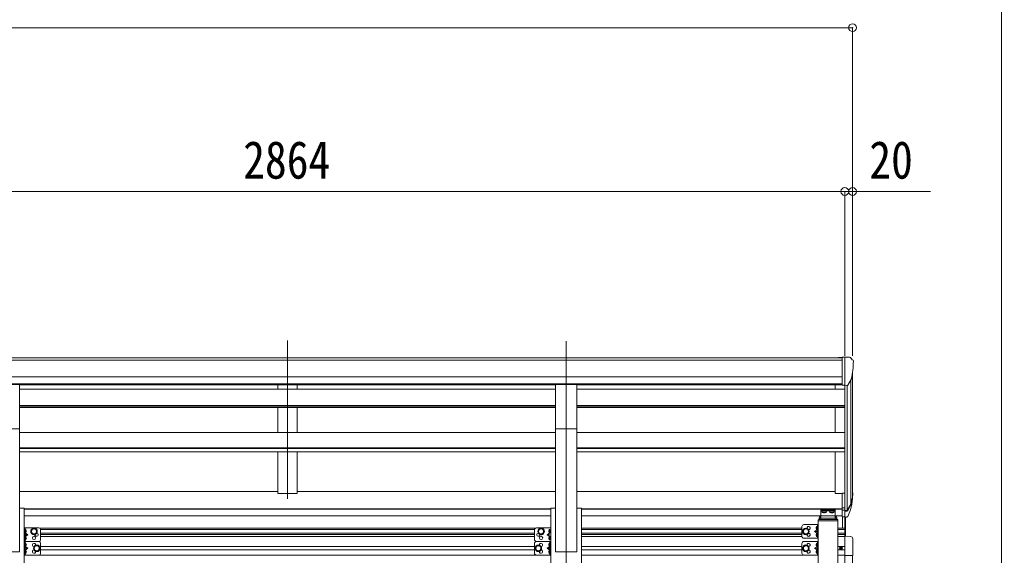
# Model space of a CAD drawing. Units: millimetres at full size. Extents: x -5590 to 5652, y -3902 to 3858.
# Drawn here: x 2847 to 5370, y 841 to 2218 of the extents above; entities that cross this region are included whole.
import ezdxf
from ezdxf.enums import TextEntityAlignment as Align

# ---------------------------------------------------------------- set-up
doc = ezdxf.new("R2010")
doc.units = ezdxf.units.MM
doc.header["$LTSCALE"] = 20
doc.header["$PDMODE"] = 32
doc.header["$PDSIZE"] = 20
for name, color, linetype, lineweight in [('0-1_本体', 4, 'Continuous', 9), ('0-2_部品', 7, 'Continuous', 9), ('0-8_PARTS2', 2, 'Continuous', 9), ('0-A_寸法', 6, 'Continuous', 9), ('1-1_GLASS', 4, 'Continuous', 9), ('1-2_GLASS_SEAL', 4, 'Continuous', 9), ('F-0_240', 7, 'Continuous', 9)]:
    doc.layers.add(name, color=color, linetype=linetype, lineweight=lineweight)
doc.styles.add('ＭＳ ゴシック', font='')
doc.styles.get('ＭＳ ゴシック').set_extended_font_data('MS Gothic')

msp = doc.modelspace()

# ---------------------------------------------------------------- linework, layer by layer
at = {"layer": '0-1_本体'}
for p, q in [((2109.85, 1348.87), (4960.85, 1348.87)), ((2109.85, 1343.52), (4960.85, 1343.52)), ((4987.35, 999.35), (4987.35, 1312.12)), ((2109.85, 1299.99), (4960.85, 1299.99)), ((4983.07, 1293.32), (4983.07, 975.08)), ((2109.85, 1282.32), (4960.85, 1282.32)), ((2846.96, 1279.95), (4223.85, 1279.95)), ((2846.96, 1268.69), (4223.85, 1268.69)), ((3510.46, 1279.88), (3510.46, 1268.69)), ((3560.46, 1279.88), (3560.46, 1268.69)), ((4278.85, 1279.95), (4960.85, 1279.95)), ((4278.85, 1268.69), (4967.35, 1268.69)), ((4942.35, 1268.69), (4942.35, 1279.95)), ((4967.35, 1277.49), (4967.35, 1001.52)), ((4973.35, 1277.96), (4973.35, 957.08)), ((2846.96, 1226.77), (4223.85, 1226.77)), ((2846.96, 1225.27), (4223.85, 1225.27)), ((2846.96, 1221.07), (4223.85, 1221.07)), ((3510.46, 1221.07), (3510.46, 1157.33)), ((3560.46, 1221.07), (3560.46, 1157.33)), ((4278.85, 1226.77), (4967.35, 1226.77)), ((4278.85, 1225.27), (4967.35, 1225.27)), ((4278.85, 1221.07), (4967.35, 1221.07)), ((4942.35, 1157.33), (4942.35, 1221.07)), ((2846.96, 850.11), (2846.96, 1166.9)), ((4223.85, 1166.9), (4223.85, 850.11)), ((4278.85, 850.11), (4278.85, 1166.9)), ((2846.97, 1157.33), (4223.86, 1157.33)), ((4278.86, 1157.33), (4967.35, 1157.33)), ((2846.96, 1117.89), (4223.85, 1117.89)), ((2846.96, 1116.42), (4223.85, 1116.42)), ((4278.85, 1117.89), (4967.35, 1117.89)), ((4278.85, 1116.42), (4967.35, 1116.42)), ((2846.96, 1107.16), (4223.85, 1107.16)), ((3510.46, 1107.16), (3510.46, 1000.67)), ((3560.46, 1107.16), (3560.46, 1000.67)), ((4278.85, 1107.16), (4967.35, 1107.16)), ((4942.35, 1000.69), (4942.35, 1107.16)), ((2846.96, 1005.49), (3510.46, 1005.49)), ((3510.46, 1000.67), (3560.46, 1000.67)), ((3560.46, 1005.49), (4223.85, 1005.49)), ((4278.85, 1005.49), (4942.36, 1005.49)), ((4960.85, 1000.69), (4942.35, 1000.69)), ((2846.96, 962.68), (2858.96, 962.68)), ((2858.96, 962.68), (2858.96, -1499.78)), ((2858.96, 961.4), (4211.85, 961.4)), ((2858.96, 960), (4211.85, 960)), ((4211.85, 962.68), (4223.85, 962.68)), ((4211.85, 962.68), (4211.85, -1499.78)), ((4278.85, 962.68), (4290.85, 962.68)), ((4290.85, 962.68), (4290.85, -1499.78)), ((4290.85, 961.4), (4960.85, 961.4)), ((4290.85, 960), (4960.85, 960)), ((2858.96, 942.63), (4211.85, 942.63)), ((4290.85, 942.63), (4960.85, 942.63)), ((2791.96, 850.11), (2846.96, 850.11)), ((4223.85, 850.11), (4278.85, 850.11))]:
    msp.add_line(p, q, dxfattribs=at)
at = {"layer": '0-2_部品'}
for p, q in [((4960.85, 1350.47), (4950.85, 1350.39)), ((4950.85, 1348.87), (4950.85, 1350.39)), ((4960.85, 1278.49), (4960.85, 1350.47)), ((4979.35, 1350.47), (4960.85, 1350.47)), ((4967.35, 1277.49), (4967.35, 1350.47)), ((4979.35, 1350.47), (4981.68, 1350.33)), ((4982.44, 1349.91), (4986.51, 1344.1)), ((4989.35, 1341.1), (4989.35, 1340.47)), ((4974.98, 1279.3), (4984.25, 1295.37)), ((2791.96, 1280.63), (2846.96, 1280.63)), ((2846.96, 1166.47), (2846.96, 1280.63)), ((4223.85, 1280.63), (4278.85, 1280.63)), ((4223.85, 1166.47), (4223.85, 1280.63)), ((4278.85, 1166.47), (4278.85, 1280.63)), ((4960.85, 1278.49), (4967.35, 1278.49)), ((4967.35, 1277.49), (4972.56, 1277.81)), ((2791.96, 1166.47), (2846.96, 1166.47)), ((4223.85, 1166.47), (4278.85, 1166.47)), ((4960.85, 1001.52), (4960.85, 940.46)), ((4960.85, 1001.52), (4967.35, 1001.52)), ((4967.35, 1001.52), (4967.35, 939.64)), ((4960.85, 963.21), (4967.35, 963.21)), ((4973.79, 957.56), (4983.54, 975.97)), ((4984.96, 975.48), (4974.8, 956.31)), ((4960.85, 957.81), (4967.35, 957.81)), ((4960.85, 940.46), (4967.35, 940.46)), ((4967.35, 956.81), (4972.49, 956.81)), ((4967.35, 954.81), (4972.2, 954.81)), ((4967.35, 939.64), (4972.2, 939.64)), ((4982.37, 958.63), (4974.8, 941.14))]:
    msp.add_line(p, q, dxfattribs=at)
for centre, radius, start, end in [((4981.62, 1349.33), 1, 35, 86.5), ((4787.35, 1340.47), 202, 347.09739, 0), ((4986.35, 1341.1), 3, 0, 87), ((4972.38, 1280.8), 3, 273.5, 330), ((4854.13, 994.7), 133.22, 344.28698, 356.72013), ((4899.4, 1001.93), 88.05, 342.78929, 2.77608), ((4898.69, 997.65), 89.07, 345.58812, 5.50424), ((4972.2, 957.81), 3, 270, 330), ((4972.2, 942.64), 3, 270, 330), ((4972.49, 958.31), 1.5, 270, 330)]:
    msp.add_arc(centre, radius, start, end, dxfattribs=at)
at = {"layer": '0-8_PARTS2'}
for p, q in [((3535.46, 1393.81), (3535.46, 987.01)), ((4251.35, 1392.39), (4251.35, -1571.07))]:
    msp.add_line(p, q, dxfattribs=at)
at = {"layer": '0-A_寸法'}
for p, q in [((-780.65, 2197.72), (4987.35, 2197.72)), ((4987.35, 2197.72), (4987.35, 1776.67)), ((2103.35, 1776.67), (4967.35, 1776.67)), ((4967.35, 1776.67), (4967.35, 1354.05)), ((4967.35, 1776.67), (4987.35, 1776.67)), ((4987.35, 1776.67), (4987.35, 1354.05)), ((4987.35, 1776.67), (5187.35, 1776.67))]:
    msp.add_line(p, q, dxfattribs=at)
for p in [(4987.35, 2197.72), (4967.35, 1776.67), (4987.35, 1776.67)]:
    msp.add_point(p, dxfattribs=at)
at = {"layer": '1-1_GLASS'}
for p, q in [((2898.85, 911.11), (4171.85, 911.11)), ((4290.85, 911.11), (4857.35, 911.11)), ((4899.35, 930.33), (4899.35, -1199.88)), ((4949.35, 930.33), (4949.35, -1199.88)), ((4949.35, 911.11), (4967.35, 911.11)), ((2900.83, 907.61), (4169.88, 907.61)), ((2900.85, 898.61), (4169.85, 898.61)), ((2900.85, 895.11), (4169.85, 895.11)), ((4169.85, 890.11), (2900.85, 890.11)), ((4290.85, 907.61), (4857.35, 907.61)), ((4290.85, 898.61), (4857.35, 898.61)), ((4290.85, 895.11), (4857.35, 895.11)), ((4857.35, 890.11), (4290.85, 890.11)), ((4949.35, 907.61), (4967.35, 907.61)), ((4949.35, 898.61), (4967.35, 898.61)), ((4949.35, 895.11), (4967.35, 895.11)), ((4967.35, 890.11), (4949.35, 890.11)), ((4967.35, 53.61), (4967.35, 890.61)), ((2900.85, 864.23), (4169.85, 864.23)), ((4290.85, 864.23), (4857.35, 864.23)), ((4949.35, 864.23), (4967.35, 864.23)), ((2858.85, 841.73), (4211.85, 841.73)), ((2900.85, 855.23), (4169.85, 855.23)), ((4223.85, 850.11), (4278.85, 850.11)), ((4290.85, 855.23), (4857.35, 855.23)), ((4899.35, 841.73), (4290.85, 841.73)), ((4967.35, 855.23), (4949.35, 855.23)), ((4949.35, 841.73), (4967.35, 841.73)), ((4987.35, 841.61), (4987.35, 102.81))]:
    msp.add_line(p, q, dxfattribs=at)
at = {"layer": '1-2_GLASS_SEAL'}
for p, q in [((4901.85, 933.33), (4901.85, 938.98)), ((4905.85, 941.55), (4904.35, 941.55)), ((4904.35, 939.04), (4904.35, 933.33)), ((4905.85, 939.04), (4904.35, 939.04)), ((4944.35, 937.14), (4904.35, 937.14)), ((4905.85, 958.36), (4942.85, 958.36)), ((4905.85, 958.36), (4905.85, 939.04)), ((4942.85, 955.88), (4905.85, 955.88)), ((4908.45, 953.44), (4908.45, 952.96)), ((4911.9, 951.22), (4911.9, 951.55)), ((4913.86, 951.88), (4913.86, 951.54)), ((4914.35, 952.79), (4914.35, 950.11)), ((4914.84, 951.88), (4914.84, 951.54)), ((4916.8, 951.55), (4916.8, 951.22)), ((4920.25, 953.44), (4920.25, 952.96)), ((4928.45, 953.44), (4928.45, 952.96)), ((4931.9, 951.22), (4931.9, 951.55)), ((4933.86, 951.88), (4933.86, 951.54)), ((4934.35, 952.79), (4934.35, 950.11)), ((4934.84, 951.88), (4934.84, 951.54)), ((4936.8, 951.55), (4936.8, 951.22)), ((4940.25, 953.44), (4940.25, 952.96)), ((4942.85, 958.36), (4942.85, 939.04)), ((4944.35, 941.55), (4942.85, 941.55)), ((4944.35, 939.04), (4942.85, 939.04)), ((4944.35, 939.04), (4944.35, 933.33)), ((4946.85, 938.98), (4946.85, 933.33)), ((4961.85, 911.12), (4961.85, 940.46)), ((4967.35, 890.61), (4967.35, 939.64)), ((4968.85, 890.53), (4968.85, 939.64)), ((2858.85, 912.11), (2858.85, 877.11)), ((2895.85, 912.11), (2858.85, 912.11)), ((2861.35, 912.11), (2861.35, 877.11)), ((4174.85, 912.11), (4211.85, 912.11)), ((4857.35, 915.49), (4857.35, 890.49)), ((4862.35, 920.49), (4899.35, 920.49)), ((4896.35, 915.99), (4895.55, 915.85)), ((4896.85, 920.49), (4896.85, 885.49)), ((4898.85, 931.83), (4898.85, 930.33)), ((4898.85, 930.33), (4949.85, 930.33)), ((4899.35, 920.49), (4899.35, 885.49)), ((4900.35, 933.33), (4948.35, 933.33)), ((4949.85, 931.83), (4949.85, 930.33)), ((2861.85, 899.61), (2861.35, 899.7)), ((2861.35, 894.61), (2868.35, 894.61)), ((2861.85, 907.61), (2862.65, 907.47)), ((2861.85, 899.61), (2862.65, 899.75)), ((2861.85, 889.61), (2862.65, 889.47)), ((2900.85, 907.11), (2900.85, 882.11)), ((4169.85, 907.11), (4169.85, 882.11)), ((4209.35, 894.61), (4202.35, 894.61)), ((4208.85, 907.61), (4208.05, 907.47)), ((4208.85, 899.61), (4208.05, 899.75)), ((4208.85, 889.61), (4208.05, 889.47)), ((4208.85, 899.61), (4209.35, 899.7)), ((4862.35, 885.49), (4899.35, 885.49)), ((4896.85, 902.99), (4889.85, 902.99)), ((4896.35, 907.99), (4895.55, 908.13)), ((4896.35, 897.99), (4895.55, 897.85)), ((4896.35, 889.99), (4895.55, 890.13)), ((4896.35, 907.99), (4896.85, 908.08)), ((4896.35, 889.99), (4896.85, 890.08)), ((4967.35, 890.61), (4982.64, 889.81)), ((4967.35, 890.61), (4967.35, 841.42)), ((4987.85, 884.32), (4987.85, 841.42)), ((2895.85, 877.11), (2858.85, 877.11)), ((2858.85, 877.11), (2858.85, 842.11)), ((2895.85, 877.11), (2858.85, 877.11)), ((2861.85, 881.61), (2861.35, 881.7)), ((2861.35, 877.11), (2861.35, 842.11)), ((2861.85, 864.61), (2861.35, 864.7)), ((2861.35, 859.61), (2868.35, 859.61)), ((2861.85, 881.61), (2862.65, 881.75)), ((2861.85, 872.61), (2862.65, 872.47)), ((2861.85, 864.61), (2862.65, 864.75)), ((2900.85, 872.11), (2900.85, 847.11)), ((4169.85, 872.11), (4169.85, 847.11)), ((4174.85, 877.11), (4211.85, 877.11)), ((4209.35, 859.61), (4202.35, 859.61)), ((4208.85, 881.61), (4208.05, 881.75)), ((4208.85, 872.61), (4208.05, 872.47)), ((4208.85, 864.61), (4208.05, 864.75)), ((4208.85, 881.61), (4209.35, 881.7)), ((4208.85, 864.61), (4209.35, 864.7)), ((4209.35, 877.11), (4209.35, 842.11)), ((4211.85, 877.11), (4211.85, 842.11)), ((4857.35, 872.11), (4857.35, 847.11)), ((4862.35, 877.11), (4899.35, 877.11)), ((4896.85, 859.61), (4889.85, 859.61)), ((4896.35, 872.61), (4895.55, 872.47)), ((4896.35, 864.61), (4895.55, 864.75)), ((4896.35, 864.61), (4896.85, 864.7)), ((4896.85, 877.11), (4896.85, 842.11)), ((4899.35, 877.11), (4899.35, 842.11)), ((4956.12, 859.32), (4955.3, 859.32)), ((4958.58, 860.14), (4959.4, 860.14)), ((2895.85, 842.11), (2858.85, 842.11)), ((2861.85, 846.61), (2861.35, 846.7)), ((2861.85, 854.61), (2862.65, 854.47)), ((2861.85, 846.61), (2862.65, 846.75)), ((4174.85, 842.11), (4211.85, 842.11)), ((4208.85, 854.61), (4208.05, 854.47)), ((4208.85, 846.61), (4208.05, 846.75)), ((4208.85, 846.61), (4209.35, 846.7)), ((4862.35, 842.11), (4899.35, 842.11)), ((4896.35, 854.61), (4895.55, 854.47)), ((4896.35, 846.61), (4895.55, 846.75)), ((4896.35, 846.61), (4896.85, 846.7)), ((4987.85, 841.42), (4967.35, 841.42))]:
    msp.add_line(p, q, dxfattribs=at)
for points in [[(4913.84, 951.48), (4913.79, 951.42), (4913.7, 951.37), (4913.58, 951.33), (4913.43, 951.3), (4913.26, 951.29), (4913.15, 951.29), (4913.07, 951.3), (4912.88, 951.32)], [(4915.82, 951.32), (4915.63, 951.3), (4915.56, 951.29), (4915.45, 951.29), (4915.28, 951.3), (4915.13, 951.33), (4915.01, 951.37), (4914.92, 951.42), (4914.86, 951.48)], [(4933.84, 951.48), (4933.79, 951.42), (4933.7, 951.37), (4933.58, 951.33), (4933.43, 951.3), (4933.26, 951.29), (4933.15, 951.29), (4933.07, 951.3), (4932.88, 951.32)], [(4935.82, 951.32), (4935.63, 951.3), (4935.56, 951.29), (4935.45, 951.29), (4935.28, 951.3), (4935.13, 951.33), (4935.01, 951.37), (4934.92, 951.42), (4934.86, 951.48)], [(4897.24, 911.99), (4896.6, 913.18), (4894.37, 914.29)], [(4897.24, 911.99), (4896.6, 910.81), (4894.37, 909.69)], [(4896.35, 907.99), (4896.35, 915.99), (4896.85, 915.9), (4896.85, 908.08)], [(2860.97, 903.61), (2861.6, 904.8), (2863.83, 905.91)], [(2860.97, 903.61), (2861.6, 902.43), (2863.83, 901.31)], [(2860.97, 885.61), (2861.6, 886.8), (2863.83, 887.91)], [(2860.97, 885.61), (2861.6, 884.43), (2863.83, 883.31)], [(2861.85, 899.61), (2861.85, 907.61), (2861.35, 907.53), (2861.35, 899.7)], [(2861.35, 899.61), (2868.35, 894.61), (2861.35, 889.61)], [(2861.85, 881.61), (2861.85, 889.61), (2861.35, 889.53), (2861.35, 881.7)], [(4209.35, 899.61), (4202.35, 894.61), (4209.35, 889.61)], [(4209.74, 903.61), (4209.1, 904.8), (4206.87, 905.91)], [(4209.74, 903.61), (4209.1, 902.43), (4206.87, 901.31)], [(4209.74, 885.61), (4209.1, 886.8), (4206.87, 887.91)], [(4209.74, 885.61), (4209.1, 884.43), (4206.87, 883.31)], [(4208.85, 899.61), (4208.85, 907.61), (4209.35, 907.53), (4209.35, 899.7)], [(4208.85, 881.61), (4208.85, 889.61), (4209.35, 889.53), (4209.35, 881.7)], [(4896.85, 907.99), (4889.85, 902.99), (4896.85, 897.99)], [(4897.24, 893.99), (4896.6, 895.18), (4894.37, 896.29)], [(4897.24, 893.99), (4896.6, 892.81), (4894.37, 891.69)], [(4896.35, 889.99), (4896.35, 897.99), (4896.85, 897.9), (4896.85, 890.08)], [(2860.97, 868.61), (2861.6, 869.8), (2863.83, 870.91)], [(2860.97, 868.61), (2861.6, 867.43), (2863.83, 866.31)], [(2861.85, 864.61), (2861.85, 872.61), (2861.35, 872.53), (2861.35, 864.7)], [(2861.35, 864.61), (2868.35, 859.61), (2861.35, 854.61)], [(4209.35, 864.61), (4202.35, 859.61), (4209.35, 854.61)], [(4209.74, 868.61), (4209.1, 869.8), (4206.87, 870.91)], [(4209.74, 868.61), (4209.1, 867.43), (4206.87, 866.31)], [(4208.85, 864.61), (4208.85, 872.61), (4209.35, 872.53), (4209.35, 864.7)], [(4896.85, 864.61), (4889.85, 859.61), (4896.85, 854.61)], [(4897.24, 868.61), (4896.6, 869.8), (4894.37, 870.91)], [(4897.24, 868.61), (4896.6, 867.43), (4894.37, 866.31)], [(4896.35, 864.61), (4896.35, 872.61), (4896.85, 872.53), (4896.85, 864.7)], [(4955.3, 859.32), (4955.3, 860.14), (4956.12, 860.14)], [(4956.94, 860.96), (4956.94, 861.78), (4957.76, 861.78), (4957.76, 860.96)], [(4957.76, 858.5), (4957.76, 857.68), (4956.94, 857.68), (4956.94, 858.5)], [(4959.4, 860.14), (4959.4, 859.32), (4958.58, 859.32)], [(2860.97, 850.61), (2861.6, 851.8), (2863.83, 852.91)], [(2860.97, 850.61), (2861.6, 849.43), (2863.83, 848.31)], [(2861.85, 846.61), (2861.85, 854.61), (2861.35, 854.53), (2861.35, 846.7)], [(4209.74, 850.61), (4209.1, 851.8), (4206.87, 852.91)], [(4209.74, 850.61), (4209.1, 849.43), (4206.87, 848.31)], [(4208.85, 846.61), (4208.85, 854.61), (4209.35, 854.53), (4209.35, 846.7)], [(4897.24, 850.61), (4896.6, 851.8), (4894.37, 852.91)], [(4897.24, 850.61), (4896.6, 849.43), (4894.37, 848.31)], [(4896.35, 846.61), (4896.35, 854.61), (4896.85, 854.53), (4896.85, 846.7)]]:
    msp.add_lwpolyline(points, dxfattribs=at)
for points in [[(2883.85, 895.61), (2877.35, 899.36), (2877.35, 906.87), (2883.85, 910.62), (2890.35, 906.87), (2890.35, 899.36)], [(4186.85, 895.61), (4193.35, 899.36), (4193.35, 906.87), (4186.85, 910.62), (4180.35, 906.87), (4180.35, 899.36)], [(4867.35, 895.49), (4873.85, 899.24), (4873.85, 906.75), (4867.35, 910.5), (4860.85, 906.75), (4860.85, 899.24)], [(2890.85, 852.11), (2884.35, 855.86), (2884.35, 863.37), (2890.85, 867.12), (2897.35, 863.37), (2897.35, 855.86)], [(4179.85, 852.11), (4186.35, 855.86), (4186.35, 863.37), (4179.85, 867.12), (4173.35, 863.37), (4173.35, 855.86)], [(4867.35, 852.11), (4873.85, 855.86), (4873.85, 863.37), (4867.35, 867.12), (4860.85, 863.37), (4860.85, 855.86)]]:
    msp.add_lwpolyline(points, close=True, dxfattribs=at)
for centre, radius in [((2883.85, 903.11), 8.5), ((2883.85, 903.11), 7.5), ((2883.85, 903.11), 6.5), ((4186.85, 903.11), 8.5), ((4186.85, 903.11), 7.5), ((4186.85, 903.11), 6.5), ((4867.35, 902.99), 8.5), ((4867.35, 902.99), 7.5), ((4867.35, 902.99), 6.5), ((2883.85, 886.11), 4.25), ((4186.85, 886.11), 4.25), ((2890.85, 859.61), 8.5), ((2890.85, 859.61), 7.5), ((2890.85, 859.61), 6.5), ((4179.85, 859.61), 8.5), ((4179.85, 859.61), 7.5), ((4179.85, 859.61), 6.5), ((4867.35, 859.61), 8.5), ((4867.35, 859.61), 7.5), ((4867.35, 859.61), 6.5), ((4957.35, 859.73), 3.75)]:
    msp.add_circle(centre, radius, dxfattribs=at)
for centre, radius, start, end in [((2895.85, 907.11), 5, 0, 90), ((4174.85, 907.11), 5, 90, 180), ((4862.35, 915.49), 5, 90, 180), ((4874.35, 911.49), 4.25, 274.76077, 186.29431), ((4900.45, 911.99), 6.5, 147.94412, 212.05588), ((4895.71, 914.97), 0.9, 100, 147.94412), ((4895.71, 909.02), 0.9, 212.05588, 260), ((4900.35, 931.83), 1.5, 90, 180), ((4948.35, 931.83), 1.5, 0, 90), ((2862.5, 906.59), 0.9, 32.05588, 80), ((2862.5, 900.64), 0.9, 280, 327.94412), ((2862.5, 888.59), 0.9, 32.05588, 80), ((2857.75, 903.61), 6.5, 327.94412, 32.05588), ((2857.75, 885.61), 6.5, 327.94412, 32.05588), ((2890.85, 894.61), 4.25, 173.70569, 85.23923), ((4179.85, 894.61), 4.25, 94.76077, 6.29431), ((4212.95, 903.61), 6.5, 147.94412, 212.05588), ((4212.95, 885.61), 6.5, 147.94412, 212.05588), ((4208.21, 906.59), 0.9, 100, 147.94412), ((4208.21, 900.64), 0.9, 212.05588, 260), ((4208.21, 888.59), 0.9, 100, 147.94412), ((4862.35, 890.49), 5, 180, 270), ((4874.35, 894.49), 4.25, 173.70569, 85.23923), ((4900.45, 893.99), 6.5, 147.94412, 212.05588), ((4895.71, 896.97), 0.9, 100, 147.94412), ((4895.71, 891.02), 0.9, 212.05588, 260), ((4982.35, 884.32), 5.5, 0, 87), ((2862.5, 882.64), 0.9, 280, 327.94412), ((2862.5, 871.59), 0.9, 32.05588, 80), ((2862.5, 865.64), 0.9, 280, 327.94412), ((2857.75, 868.61), 6.5, 327.94412, 32.05588), ((2883.85, 868.11), 4.25, 353.70569, 265.23923), ((2895.85, 882.11), 5, 270, 0), ((2895.85, 872.11), 5, 0, 90), ((4174.85, 882.11), 5, 180, 270), ((4174.85, 872.11), 5, 90, 180), ((4186.85, 868.11), 4.25, 274.76077, 186.29431), ((4212.95, 868.61), 6.5, 147.94412, 212.05588), ((4208.21, 882.64), 0.9, 212.05588, 260), ((4208.21, 871.59), 0.9, 100, 147.94412), ((4208.21, 865.64), 0.9, 212.05588, 260), ((4862.35, 872.11), 5, 90, 180), ((4874.35, 868.11), 4.25, 274.76077, 186.29431), ((4900.45, 868.61), 6.5, 147.94412, 212.05588), ((4895.71, 871.59), 0.9, 100, 147.94412), ((4895.71, 865.64), 0.9, 212.05588, 260), ((4956.12, 860.96), 0.82, 270, 0), ((4956.12, 858.5), 0.82, 0, 90), ((4958.58, 860.96), 0.82, 180, 270), ((4958.58, 858.5), 0.82, 90, 180), ((2862.5, 853.59), 0.9, 32.05588, 80), ((2862.5, 847.64), 0.9, 280, 327.94412), ((2857.75, 850.61), 6.5, 327.94412, 32.05588), ((2883.85, 851.11), 4.25, 94.76077, 6.29431), ((2895.85, 847.11), 5, 270, 0), ((4174.85, 847.11), 5, 180, 270), ((4186.85, 851.11), 4.25, 173.70569, 85.23923), ((4212.95, 850.61), 6.5, 147.94412, 212.05588), ((4208.21, 853.59), 0.9, 100, 147.94412), ((4208.21, 847.64), 0.9, 212.05588, 260), ((4862.35, 847.11), 5, 180, 270), ((4874.35, 851.11), 4.25, 173.70569, 85.23923), ((4900.45, 850.61), 6.5, 147.94412, 212.05588), ((4895.71, 853.59), 0.9, 100, 147.94412), ((4895.71, 847.64), 0.9, 212.05588, 260)]:
    msp.add_arc(centre, radius, start, end, dxfattribs=at)
for centre, major_axis, ratio, start_param, end_param in [((4904.35, 938.98), (0, 2.57), 0.97237, 6.2831853, 7.8539816), ((4914.35, 953.44), (-5.9, 0), 0.342073, 3.1415927, 6.2831853), ((4914.35, 958.73), (8.02, 0), 0.939674, 4.4018361, 4.5279947), ((4914.35, 958.39), (8.02, 0), 0.939674, 4.4018361, 4.5279947), ((4914.35, 959.4), (-8.02, 0), 0.939674, 1.5096412, 1.6319515), ((4914.35, 958.73), (-8.02, 0), 0.939674, 1.7551906, 1.8813492), ((4914.35, 958.39), (-8.02, 0), 0.939674, 1.7551906, 1.8813492), ((4934.35, 953.44), (-5.9, 0), 0.342073, 3.1415927, 6.2831853), ((4934.35, 958.73), (8.02, 0), 0.939674, 4.4018361, 4.5279947), ((4934.35, 958.39), (8.02, 0), 0.939674, 4.4018361, 4.5279947), ((4934.35, 959.4), (-8.02, 0), 0.939674, 1.5096412, 1.6319515), ((4934.35, 958.73), (-8.02, 0), 0.939674, 1.7551906, 1.8813492), ((4934.35, 958.39), (-8.02, 0), 0.939674, 1.7551906, 1.8813492), ((4944.35, 938.98), (0, 2.57), 0.97237, 4.712389, 6.2831853)]:
    msp.add_ellipse(centre, major_axis=major_axis, ratio=ratio, start_param=start_param, end_param=end_param, dxfattribs=at)
for centre in [(4914.35, 952.96), (4934.35, 952.96)]:
    msp.add_ellipse(centre, major_axis=(-5.9, 0), ratio=0.342073, dxfattribs=at)
at = {"layer": 'F-0_240', "color": 5}
msp.add_line((5369.7, 3858.23), (5369.7, -3901.77), dxfattribs=at)

# ---------------------------------------------------------------- texts
at = {"layer": '0-A_寸法', "color": 7, "style": 'ＭＳ ゴシック', "width": 0.85}
for s, p in [('2864', (3421.35, 1780.67)), ('20', (5030.35, 1780.67))]:
    msp.add_text(s, height=96.77, dxfattribs=at).set_placement(p, align=Align.BOTTOM_LEFT)

doc.saveas('drawing.dxf')
